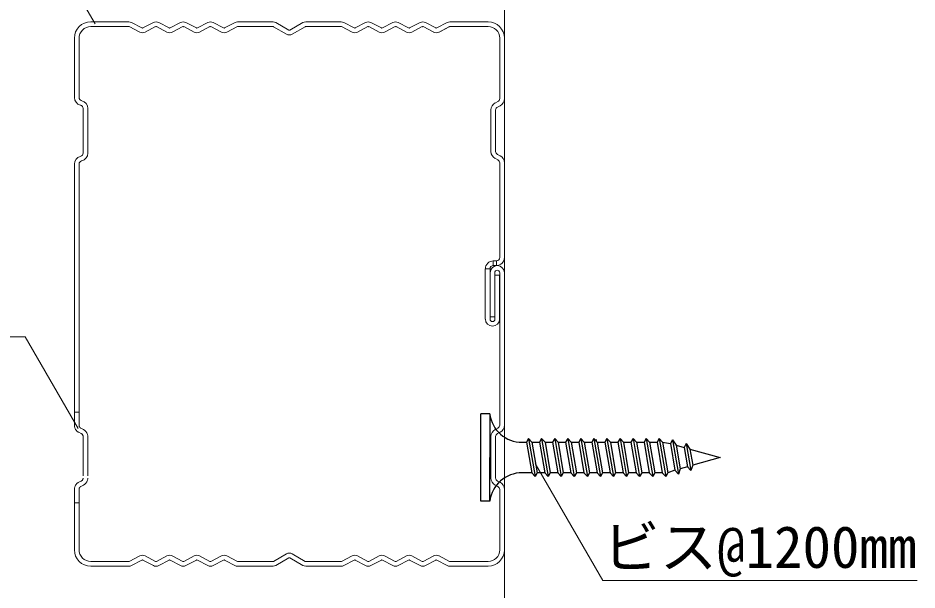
# Model space of a CAD drawing. Units: millimetres on the paper, with parts at other scales. Extents: x -195 to 195, y -135 to 132.
# Drawn here: x -44.4 to -16.87, y -54.2 to -36.69 of the extents above; entities that cross this region are included whole.
import ezdxf
from ezdxf.enums import TextEntityAlignment as Align

# ---------------------------------------------------------------- set-up
doc = ezdxf.new("R2010")
doc.units = ezdxf.units.MM
doc.linetypes.add('DASHED1', pattern=[1.8, 1.2, -0.6])
for name, color, linetype, lineweight in [('2-2_野縁受け', 3, 'Continuous', 18), ('2-6_文字', 7, 'Continuous', 18), ('2-9_躯体他', 4, 'Continuous', 9), ('2-C_ビス・アンカーボルト・強調図形', 2, 'Continuous', 25)]:
    doc.layers.add(name, color=color, linetype=linetype, lineweight=lineweight)
doc.styles.add('ＭＳ ゴシック', font='')
doc.styles.get('ＭＳ ゴシック').set_extended_font_data('MS Gothic')

msp = doc.modelspace()

# ---------------------------------------------------------------- linework, layer by layer
at = {"layer": '2-2_野縁受け'}
for p, q in [((-42.171, -36.806), (-41.171, -36.806)), ((-42.171, -36.806), (-41.004, -36.806)), ((-40.603, -36.993), (-40.923, -36.826)), ((-40.572, -36.993), (-40.252, -36.826)), ((-39.77, -36.993), (-40.089, -36.826)), ((-39.739, -36.993), (-39.419, -36.826)), ((-38.936, -36.993), (-39.256, -36.826)), ((-38.905, -36.993), (-38.586, -36.826)), ((-38.103, -36.993), (-38.423, -36.826)), ((-37.75, -36.825), (-38.072, -36.993)), ((-37.673, -36.806), (-36.588, -36.806)), ((-36.499, -36.83), (-36.104, -37.058)), ((-35.676, -36.83), (-36.071, -37.058)), ((-35.588, -36.806), (-34.504, -36.806)), ((-34.103, -36.993), (-34.423, -36.826)), ((-34.103, -36.993), (-34.423, -36.826)), ((-34.072, -36.993), (-33.752, -36.826)), ((-34.072, -36.993), (-33.752, -36.826)), ((-33.27, -36.993), (-33.589, -36.826)), ((-33.27, -36.993), (-33.589, -36.826)), ((-33.239, -36.993), (-32.919, -36.826)), ((-33.239, -36.993), (-32.919, -36.826)), ((-32.436, -36.993), (-32.756, -36.826)), ((-32.436, -36.993), (-32.756, -36.826)), ((-32.405, -36.993), (-32.086, -36.826)), ((-32.405, -36.993), (-32.086, -36.826)), ((-31.603, -36.993), (-31.923, -36.826)), ((-31.603, -36.993), (-31.923, -36.826)), ((-31.572, -36.993), (-31.252, -36.826)), ((-31.572, -36.993), (-31.252, -36.826)), ((-30.004, -36.806), (-31.171, -36.806)), ((-30.004, -36.806), (-31.171, -36.806)), ((-42.171, -36.95), (-41.004, -36.95)), ((-42.161, -36.95), (-41.171, -36.95)), ((-40.669, -37.12), (-40.989, -36.953)), ((-40.506, -37.12), (-40.186, -36.953)), ((-39.836, -37.12), (-40.155, -36.953)), ((-39.673, -37.12), (-39.353, -36.953)), ((-39.002, -37.12), (-39.322, -36.953)), ((-38.839, -37.12), (-38.52, -36.953)), ((-38.169, -37.12), (-38.489, -36.953)), ((-38.006, -37.12), (-37.679, -36.95)), ((-36.671, -36.95), (-37.679, -36.95)), ((-36.588, -36.95), (-37.671, -36.95)), ((-36.176, -37.183), (-36.571, -36.954)), ((-35.604, -36.954), (-35.999, -37.183)), ((-34.504, -36.95), (-35.596, -36.95)), ((-35.588, -36.95), (-34.504, -36.95)), ((-34.169, -37.12), (-34.489, -36.953)), ((-34.169, -37.12), (-34.489, -36.953)), ((-34.006, -37.12), (-33.686, -36.953)), ((-34.006, -37.12), (-33.686, -36.953)), ((-33.336, -37.12), (-33.655, -36.953)), ((-33.336, -37.12), (-33.655, -36.953)), ((-33.173, -37.12), (-32.853, -36.953)), ((-33.173, -37.12), (-32.853, -36.953)), ((-32.502, -37.12), (-32.822, -36.953)), ((-32.502, -37.12), (-32.822, -36.953)), ((-32.339, -37.12), (-32.02, -36.953)), ((-32.339, -37.12), (-32.02, -36.953)), ((-31.669, -37.12), (-31.989, -36.953)), ((-31.669, -37.12), (-31.989, -36.953)), ((-31.506, -37.12), (-31.179, -36.95)), ((-31.506, -37.12), (-31.186, -36.953)), ((-30.004, -36.95), (-31.179, -36.95)), ((-30.001, -36.95), (-31.171, -36.95)), ((-42.671, -37.301), (-42.671, -38.243)), ((-42.671, -39.12), (-42.671, -37.306)), ((-42.528, -39.12), (-42.528, -37.316)), ((-29.648, -38.235), (-29.648, -37.302)), ((-29.648, -39.157), (-29.648, -37.306)), ((-29.504, -39.157), (-29.504, -37.306)), ((-42.478, -39.358), (-42.49, -39.355)), ((-42.453, -39.216), (-42.441, -39.219)), ((-29.781, -39.287), (-29.702, -39.246)), ((-42.404, -40.825), (-42.404, -39.454)), ((-42.261, -40.825), (-42.261, -39.454)), ((-29.914, -40.776), (-29.914, -39.503)), ((-29.771, -40.776), (-29.771, -39.503)), ((-29.637, -39.374), (-29.716, -39.414)), ((-42.478, -40.921), (-42.49, -40.925)), ((-29.781, -40.993), (-29.702, -41.033)), ((-29.637, -40.905), (-29.716, -40.865)), ((-42.671, -48.757), (-42.671, -41.16)), ((-42.528, -48.757), (-42.528, -41.16)), ((-42.453, -41.063), (-42.441, -41.06)), ((-29.648, -41.122), (-29.648, -44.025)), ((-29.648, -44.025), (-29.648, -41.211)), ((-29.504, -41.122), (-29.504, -44.025)), ((-29.844, -44.125), (-29.748, -44.125)), ((-29.844, -44.269), (-29.844, -44.125)), ((-29.844, -44.125), (-29.748, -44.125)), ((-29.844, -44.269), (-29.748, -44.269)), ((-29.844, -44.269), (-29.748, -44.269)), ((-29.748, -44.269), (-29.748, -44.125)), ((-29.944, -44.369), (-30.088, -44.369)), ((-30.088, -44.369), (-30.088, -45.907)), ((-30.088, -44.369), (-30.088, -45.907)), ((-29.944, -44.369), (-29.944, -45.907)), ((-29.944, -44.369), (-29.944, -45.907)), ((-29.941, -44.487), (-29.941, -45.835)), ((-29.941, -44.487), (-29.941, -45.835)), ((-29.798, -44.487), (-29.798, -45.835)), ((-29.798, -44.487), (-29.798, -45.835)), ((-29.651, -44.559), (-29.794, -44.559)), ((-29.794, -44.559), (-29.794, -45.907)), ((-29.651, -44.559), (-29.794, -44.559)), ((-29.794, -44.559), (-29.794, -45.907)), ((-29.651, -44.559), (-29.651, -45.907)), ((-29.651, -44.559), (-29.651, -45.907)), ((-29.648, -49.157), (-29.648, -44.487)), ((-29.648, -49.068), (-29.648, -44.487)), ((-29.504, -49.157), (-29.504, -44.487)), ((-29.504, -49.076), (-29.504, -44.487)), ((-29.798, -45.835), (-29.941, -45.835)), ((-29.798, -45.835), (-29.941, -45.835)), ((-42.671, -48.757), (-42.528, -48.757)), ((-29.781, -49.287), (-29.702, -49.246)), ((-29.914, -50.776), (-29.914, -49.503)), ((-29.771, -49.503), (-29.771, -50.776)), ((-29.637, -49.374), (-29.716, -49.414)), ((-29.637, -50.905), (-29.716, -50.865)), ((-29.781, -50.993), (-29.702, -51.033)), ((-29.648, -51.122), (-29.648, -52.973)), ((-29.504, -51.122), (-29.504, -52.983)), ((-42.528, -51.535), (-42.528, -52.963)), ((-29.648, -52.973), (-29.648, -52.044)), ((-29.504, -52.973), (-29.504, -52.044)), ((-36.176, -53.097), (-36.571, -53.325)), ((-35.604, -53.325), (-35.999, -53.097)), ((-42.171, -53.33), (-41.004, -53.33)), ((-42.161, -53.33), (-41.171, -53.33)), ((-40.669, -53.16), (-40.989, -53.326)), ((-40.603, -53.287), (-40.923, -53.453)), ((-40.572, -53.287), (-40.252, -53.453)), ((-40.506, -53.16), (-40.186, -53.326)), ((-39.836, -53.16), (-40.155, -53.326)), ((-39.77, -53.287), (-40.089, -53.453)), ((-39.739, -53.287), (-39.419, -53.453)), ((-39.673, -53.16), (-39.353, -53.326)), ((-39.002, -53.16), (-39.322, -53.326)), ((-38.936, -53.287), (-39.256, -53.453)), ((-38.905, -53.287), (-38.586, -53.453)), ((-38.839, -53.16), (-38.52, -53.326)), ((-38.169, -53.16), (-38.489, -53.326)), ((-38.103, -53.287), (-38.423, -53.453)), ((-38.072, -53.287), (-37.714, -53.473)), ((-38.006, -53.16), (-37.679, -53.33)), ((-36.671, -53.33), (-37.679, -53.33)), ((-36.588, -53.33), (-37.671, -53.33)), ((-36.499, -53.449), (-36.104, -53.221)), ((-35.676, -53.449), (-36.071, -53.221)), ((-35.588, -53.33), (-34.504, -53.33)), ((-34.169, -53.16), (-34.489, -53.326)), ((-34.169, -53.16), (-34.489, -53.326)), ((-34.103, -53.287), (-34.423, -53.453)), ((-34.103, -53.287), (-34.423, -53.453)), ((-34.072, -53.287), (-33.752, -53.453)), ((-34.072, -53.287), (-33.752, -53.453)), ((-34.006, -53.16), (-33.686, -53.326)), ((-34.006, -53.16), (-33.686, -53.326)), ((-33.336, -53.16), (-33.655, -53.326)), ((-33.336, -53.16), (-33.655, -53.326)), ((-33.27, -53.287), (-33.589, -53.453)), ((-33.27, -53.287), (-33.589, -53.453)), ((-33.239, -53.287), (-32.919, -53.453)), ((-33.239, -53.287), (-32.919, -53.453)), ((-33.173, -53.16), (-32.853, -53.326)), ((-33.173, -53.16), (-32.853, -53.326)), ((-32.502, -53.16), (-32.822, -53.326)), ((-32.502, -53.16), (-32.822, -53.326)), ((-32.436, -53.287), (-32.756, -53.453)), ((-32.436, -53.287), (-32.756, -53.453)), ((-32.405, -53.287), (-32.086, -53.453)), ((-32.405, -53.287), (-32.086, -53.453)), ((-32.339, -53.16), (-32.02, -53.326)), ((-32.339, -53.16), (-32.02, -53.326)), ((-31.669, -53.16), (-31.989, -53.326)), ((-31.669, -53.16), (-31.989, -53.326)), ((-31.603, -53.287), (-31.923, -53.453)), ((-31.603, -53.287), (-31.923, -53.453)), ((-31.572, -53.287), (-31.252, -53.453)), ((-31.572, -53.287), (-31.252, -53.453)), ((-31.506, -53.16), (-31.186, -53.326)), ((-31.506, -53.16), (-31.186, -53.326)), ((-30.004, -53.33), (-31.171, -53.33)), ((-30.004, -53.33), (-31.171, -53.33)), ((-42.171, -53.473), (-41.171, -53.473)), ((-42.171, -53.473), (-41.004, -53.473)), ((-36.671, -53.473), (-37.714, -53.473)), ((-36.588, -53.473), (-37.671, -53.473)), ((-35.588, -53.473), (-34.504, -53.473)), ((-30.004, -53.473), (-31.171, -53.473)), ((-30.004, -53.473), (-31.171, -53.473))]:
    msp.add_line(p, q, dxfattribs=at)
at = {"layer": '2-2_野縁受け', "linetype": 'DASHED1'}
for p, q in [((-42.671, -49.157), (-42.671, -48.757)), ((-42.528, -48.757), (-42.528, -49.157)), ((-42.394, -49.287), (-42.473, -49.246)), ((-42.459, -49.414), (-42.538, -49.374)), ((-42.404, -49.503), (-42.404, -50.776)), ((-42.261, -49.503), (-42.261, -50.776)), ((-42.538, -50.905), (-42.459, -50.865)), ((-42.671, -51.122), (-42.671, -51.535)), ((-42.528, -51.122), (-42.528, -51.535)), ((-42.394, -50.993), (-42.473, -51.033))]:
    msp.add_line(p, q, dxfattribs=at)
at = {"layer": '2-2_野縁受け'}
msp.add_lwpolyline([(-42.528, -51.535), (-42.671, -51.535), (-42.671, -52.988)], dxfattribs=at)
for centre, radius, start, end in [((-42.171, -37.306), 0.5, 90, 180), ((-41.004, -36.983), 0.177, 62.5215, 90), ((-40.171, -36.983), 0.177, 62.5215, 117.4785), ((-39.338, -36.983), 0.177, 62.5215, 117.4785), ((-38.504, -36.983), 0.177, 62.5215, 117.4785), ((-37.673, -36.973), 0.167, 90, 117.4785), ((-36.588, -36.983), 0.177, 59.9479, 90), ((-35.588, -36.983), 0.177, 90, 120.052), ((-34.504, -36.983), 0.177, 62.5215, 90), ((-34.504, -36.983), 0.177, 62.5215, 90), ((-33.671, -36.983), 0.177, 62.5215, 117.4785), ((-33.671, -36.983), 0.177, 62.5215, 117.4785), ((-32.838, -36.983), 0.177, 62.5215, 117.4785), ((-32.838, -36.983), 0.177, 62.5215, 117.4785), ((-32.004, -36.983), 0.177, 62.5215, 117.4785), ((-32.004, -36.983), 0.177, 62.5215, 117.4785), ((-31.171, -36.983), 0.177, 90, 117.4785), ((-31.171, -36.983), 0.177, 90, 117.4785), ((-30.004, -37.306), 0.5, 0, 90), ((-42.161, -37.316), 0.367, 90, 180), ((-41.004, -36.983), 0.0333, 62.5215, 90), ((-40.588, -36.963), 0.177, 242.5215, 297.4785), ((-40.588, -36.963), 0.0333, 242.5215, 297.4785), ((-40.171, -36.983), 0.0333, 62.5215, 117.4785), ((-39.754, -36.963), 0.177, 242.5215, 297.4785), ((-39.754, -36.963), 0.0333, 242.5215, 297.4785), ((-39.338, -36.983), 0.0333, 62.5215, 117.4785), ((-38.921, -36.963), 0.177, 242.5215, 297.4785), ((-38.921, -36.963), 0.0333, 242.5215, 297.4785), ((-38.504, -36.983), 0.0333, 62.5215, 117.4785), ((-38.088, -36.963), 0.177, 242.5215, 297.4785), ((-38.088, -36.963), 0.0333, 242.5215, 297.4785), ((-36.588, -36.983), 0.0333, 59.9479, 90), ((-36.088, -37.03), 0.0333, 239.9479, 300.0521), ((-35.588, -36.983), 0.0333, 90, 120.0521), ((-34.504, -36.983), 0.0333, 62.5215, 90), ((-34.504, -36.983), 0.0333, 62.5215, 90), ((-34.088, -36.963), 0.177, 242.5215, 297.4785), ((-34.088, -36.963), 0.177, 242.5215, 297.4785), ((-34.088, -36.963), 0.0333, 242.5215, 297.4785), ((-34.088, -36.963), 0.0333, 242.5215, 297.4785), ((-33.671, -36.983), 0.0333, 62.5215, 117.4785), ((-33.671, -36.983), 0.0333, 62.5215, 117.4785), ((-33.254, -36.963), 0.177, 242.5215, 297.4785), ((-33.254, -36.963), 0.177, 242.5215, 297.4785), ((-33.254, -36.963), 0.0333, 242.5215, 297.4785), ((-33.254, -36.963), 0.0333, 242.5215, 297.4785), ((-32.838, -36.983), 0.0333, 62.5215, 117.4785), ((-32.838, -36.983), 0.0333, 62.5215, 117.4785), ((-32.421, -36.963), 0.177, 242.5215, 297.4785), ((-32.421, -36.963), 0.177, 242.5215, 297.4785), ((-32.421, -36.963), 0.0333, 242.5215, 297.4785), ((-32.421, -36.963), 0.0333, 242.5215, 297.4785), ((-32.004, -36.983), 0.0333, 62.5215, 117.4785), ((-32.004, -36.983), 0.0333, 62.5215, 117.4785), ((-31.588, -36.963), 0.177, 242.5215, 297.4785), ((-31.588, -36.963), 0.177, 242.5215, 297.4785), ((-31.588, -36.963), 0.0333, 242.5215, 297.4785), ((-31.588, -36.963), 0.0333, 242.5215, 297.4785), ((-31.171, -36.983), 0.0333, 90, 117.4785), ((-31.171, -36.983), 0.0333, 90, 117.4785), ((-30.004, -37.306), 0.357, 0, 90), ((-36.088, -37.03), 0.177, 239.9479, 300.0521), ((-42.428, -39.12), 0.243, 180, 255), ((-42.428, -39.12), 0.1, 180, 255), ((-42.504, -39.454), 0.1, 0, 75), ((-42.504, -39.454), 0.243, 0, 75), ((-29.671, -39.503), 0.243, 117, 180), ((-29.748, -39.157), 0.1, 297, 0), ((-29.748, -39.157), 0.243, 297, 0), ((-29.671, -39.503), 0.1, 117, 180), ((-42.428, -41.16), 0.243, 105, 180), ((-42.504, -40.825), 0.1, 285, 0), ((-42.504, -40.825), 0.243, 285, 0), ((-29.671, -40.776), 0.243, 180, 243), ((-29.671, -40.776), 0.1, 180, 243), ((-29.748, -41.122), 0.243, 0, 63), ((-42.428, -41.16), 0.1, 105, 180), ((-29.748, -41.122), 0.1, 0, 63), ((-29.748, -44.025), 0.1, 270, 360), ((-29.748, -44.025), 0.243, 270, 360), ((-29.748, -44.025), 0.1, 270, 360), ((-29.748, -44.025), 0.243, 270, 360), ((-29.844, -44.369), 0.243, 90, 180), ((-29.844, -44.369), 0.243, 90, 180), ((-29.844, -44.369), 0.1, 90, 180), ((-29.844, -44.369), 0.1, 90, 180), ((-29.723, -44.487), 0.218, 0, 180), ((-29.723, -44.487), 0.218, 0, 180), ((-29.723, -44.487), 0.075, 0, 180), ((-29.723, -44.487), 0.075, 0, 180), ((-29.869, -45.907), 0.218, 180, 0), ((-29.869, -45.907), 0.218, 180, 0), ((-29.869, -45.907), 0.075, 180, 0), ((-29.869, -45.907), 0.075, 180, 0), ((-29.748, -49.157), 0.1, 297, 0), ((-29.748, -49.157), 0.243, 297, 0), ((-29.671, -49.503), 0.243, 117, 180), ((-29.671, -49.503), 0.1, 117, 180), ((-29.671, -50.776), 0.243, 180, 243), ((-29.671, -50.776), 0.1, 180, 243), ((-29.748, -51.122), 0.243, 0, 63), ((-29.748, -51.122), 0.1, 0, 63), ((-42.171, -52.973), 0.5, 180, 270), ((-42.161, -52.963), 0.367, 180, 270), ((-36.088, -53.25), 0.177, 59.9479, 120.052), ((-30.004, -52.973), 0.5, 270, 0), ((-30.004, -52.973), 0.357, 270, 0), ((-30.004, -52.973), 0.357, 270, 0), ((-41.171, -53.296), 0.0333, 270, 297.4785), ((-41.004, -53.296), 0.0333, 270, 297.4785), ((-40.588, -53.316), 0.177, 62.5215, 117.4785), ((-40.588, -53.316), 0.0333, 62.5215, 117.4785), ((-40.171, -53.296), 0.0333, 242.5215, 297.4785), ((-39.754, -53.316), 0.177, 62.5215, 117.4785), ((-39.754, -53.316), 0.0333, 62.5215, 117.4785), ((-39.338, -53.296), 0.0333, 242.5215, 297.4785), ((-38.921, -53.316), 0.177, 62.5215, 117.4785), ((-38.921, -53.316), 0.0333, 62.5215, 117.4785), ((-38.504, -53.296), 0.0333, 242.5215, 297.4785), ((-38.088, -53.316), 0.177, 62.5215, 117.4785), ((-38.088, -53.316), 0.0333, 62.5215, 117.4785), ((-36.588, -53.296), 0.0333, 270, 300.0521), ((-36.088, -53.25), 0.0333, 59.9479, 120.052), ((-35.588, -53.296), 0.0333, 239.948, 270), ((-34.504, -53.296), 0.0333, 270, 297.4785), ((-34.504, -53.296), 0.0333, 270, 297.4785), ((-34.504, -53.296), 0.0333, 270, 297.4785), ((-34.504, -53.296), 0.0333, 270, 297.4785), ((-34.088, -53.316), 0.177, 62.5215, 117.4785), ((-34.088, -53.316), 0.177, 62.5215, 117.4785), ((-34.088, -53.316), 0.0333, 62.5215, 117.4785), ((-34.088, -53.316), 0.0333, 62.5215, 117.4785), ((-33.671, -53.296), 0.0333, 242.5215, 297.4785), ((-33.671, -53.296), 0.0333, 242.5215, 297.4785), ((-33.254, -53.316), 0.177, 62.5215, 117.4785), ((-33.254, -53.316), 0.177, 62.5215, 117.4785), ((-33.254, -53.316), 0.0333, 62.5215, 117.4785), ((-33.254, -53.316), 0.0333, 62.5215, 117.4785), ((-32.838, -53.296), 0.0333, 242.5215, 297.4785), ((-32.838, -53.296), 0.0333, 242.5215, 297.4785), ((-32.421, -53.316), 0.177, 62.5215, 117.4785), ((-32.421, -53.316), 0.177, 62.5215, 117.4785), ((-32.421, -53.316), 0.0333, 62.5215, 117.4785), ((-32.421, -53.316), 0.0333, 62.5215, 117.4785), ((-32.004, -53.296), 0.0333, 242.5215, 297.4785), ((-32.004, -53.296), 0.0333, 242.5215, 297.4785), ((-31.588, -53.316), 0.177, 62.5215, 117.4785), ((-31.588, -53.316), 0.177, 62.5215, 117.4785), ((-31.588, -53.316), 0.0333, 62.5215, 117.4785), ((-31.588, -53.316), 0.0333, 62.5215, 117.4785), ((-31.171, -53.296), 0.0333, 242.5215, 270), ((-31.171, -53.296), 0.0333, 242.5215, 270), ((-41.004, -53.296), 0.177, 270, 297.4785), ((-40.171, -53.296), 0.177, 242.5215, 297.4785), ((-39.338, -53.296), 0.177, 242.5215, 297.4785), ((-38.504, -53.296), 0.177, 242.5215, 297.4785), ((-36.588, -53.296), 0.177, 270, 300.0521), ((-35.588, -53.296), 0.177, 239.9479, 270), ((-34.504, -53.296), 0.177, 270, 297.4785), ((-34.504, -53.296), 0.177, 270, 297.4785), ((-33.671, -53.296), 0.177, 242.5215, 297.4785), ((-33.671, -53.296), 0.177, 242.5215, 297.4785), ((-32.838, -53.296), 0.177, 242.5215, 297.4785), ((-32.838, -53.296), 0.177, 242.5215, 297.4785), ((-32.004, -53.296), 0.177, 242.5215, 297.4785), ((-32.004, -53.296), 0.177, 242.5215, 297.4785), ((-31.171, -53.296), 0.177, 242.5215, 270), ((-31.171, -53.296), 0.177, 242.5215, 270)]:
    msp.add_arc(centre, radius, start, end, dxfattribs=at)
at = {"layer": '2-2_野縁受け', "linetype": 'DASHED1'}
for centre, radius, start, end in [((-42.428, -49.157), 0.243, 180, 243), ((-42.428, -49.157), 0.1, 180, 243), ((-42.504, -49.503), 0.1, 0, 63), ((-42.504, -49.503), 0.243, 0, 63), ((-42.428, -51.122), 0.243, 117, 180), ((-42.504, -50.776), 0.1, 297, 0), ((-42.504, -50.776), 0.243, 297, 0), ((-42.428, -51.122), 0.1, 117, 180)]:
    msp.add_arc(centre, radius, start, end, dxfattribs=at)
at = {"layer": '2-6_文字'}
for p, q in [((-44.207, -33.108), (-42.039, -36.864)), ((-26.494, -53.91), (-28.559, -50.333)), ((-26.494, -53.91), (-16.869, -53.91))]:
    msp.add_line(p, q, dxfattribs=at)
msp.add_lwpolyline([(-49.423, -46.447), (-44.173, -46.447), (-42.55, -49.258)], dxfattribs=at)
at = {"layer": '2-9_躯体他'}
msp.add_line((-29.504, -32.64), (-29.504, -57.64), dxfattribs=at)
at = {"layer": '2-C_ビス・アンカーボルト・強調図形'}
for p, q in [((-29.954, -48.813), (-30.23, -48.813)), ((-30.23, -51.48), (-30.23, -48.813)), ((-29.954, -48.813), (-29.954, -50.146)), ((-28.963, -49.68), (-28.828, -49.68)), ((-28.763, -49.563), (-28.828, -49.68)), ((-28.828, -49.68), (-28.668, -50.613)), ((-28.763, -49.563), (-28.659, -49.68)), ((-28.763, -49.563), (-28.563, -50.73)), ((-28.659, -49.68), (-28.499, -50.613)), ((-28.659, -49.68), (-28.428, -49.68)), ((-28.363, -49.563), (-28.428, -49.68)), ((-28.428, -49.68), (-28.268, -50.613)), ((-28.363, -49.563), (-28.259, -49.68)), ((-28.363, -49.563), (-28.163, -50.73)), ((-28.259, -49.68), (-28.099, -50.613)), ((-28.259, -49.68), (-28.028, -49.68)), ((-27.963, -49.563), (-28.028, -49.68)), ((-28.028, -49.68), (-27.868, -50.613)), ((-27.963, -49.563), (-27.859, -49.68)), ((-27.963, -49.563), (-27.763, -50.73)), ((-27.859, -49.68), (-27.699, -50.613)), ((-27.859, -49.68), (-27.628, -49.68)), ((-27.563, -49.563), (-27.628, -49.68)), ((-27.628, -49.68), (-27.468, -50.613)), ((-27.563, -49.563), (-27.459, -49.68)), ((-27.563, -49.563), (-27.363, -50.73)), ((-27.459, -49.68), (-27.299, -50.613)), ((-27.459, -49.68), (-27.228, -49.68)), ((-27.163, -49.563), (-27.228, -49.68)), ((-27.228, -49.68), (-27.068, -50.613)), ((-27.163, -49.563), (-27.059, -49.68)), ((-27.163, -49.563), (-26.963, -50.73)), ((-27.059, -49.68), (-26.899, -50.613)), ((-27.059, -49.68), (-26.828, -49.68)), ((-26.763, -49.563), (-26.828, -49.68)), ((-26.828, -49.68), (-26.668, -50.613)), ((-26.763, -49.563), (-26.659, -49.68)), ((-26.763, -49.563), (-26.563, -50.73)), ((-26.659, -49.68), (-26.499, -50.613)), ((-26.659, -49.68), (-26.428, -49.68)), ((-26.363, -49.563), (-26.428, -49.68)), ((-26.428, -49.68), (-26.268, -50.613)), ((-26.363, -49.563), (-26.259, -49.68)), ((-26.363, -49.563), (-26.163, -50.73)), ((-26.259, -49.68), (-26.099, -50.613)), ((-26.259, -49.68), (-26.028, -49.68)), ((-25.963, -49.563), (-26.028, -49.68)), ((-26.028, -49.68), (-25.868, -50.613)), ((-25.963, -49.563), (-25.859, -49.68)), ((-25.963, -49.563), (-25.763, -50.73)), ((-25.859, -49.68), (-25.699, -50.613)), ((-25.859, -49.68), (-25.628, -49.68)), ((-25.563, -49.563), (-25.628, -49.68)), ((-25.628, -49.68), (-25.468, -50.613)), ((-25.563, -49.563), (-25.459, -49.68)), ((-25.563, -49.563), (-25.363, -50.73)), ((-25.459, -49.68), (-25.299, -50.613)), ((-25.459, -49.68), (-25.228, -49.68)), ((-25.163, -49.563), (-25.228, -49.68)), ((-25.228, -49.68), (-25.068, -50.613)), ((-25.163, -49.563), (-24.963, -50.73)), ((-25.163, -49.563), (-25.059, -49.68)), ((-25.059, -49.68), (-24.899, -50.613)), ((-25.059, -49.68), (-24.828, -49.68)), ((-24.763, -49.563), (-24.828, -49.68)), ((-24.828, -49.68), (-24.668, -50.613)), ((-24.763, -49.563), (-24.659, -49.68)), ((-24.763, -49.563), (-24.563, -50.73)), ((-24.659, -49.68), (-24.499, -50.613)), ((-24.659, -49.68), (-24.421, -49.719)), ((-24.356, -49.603), (-24.421, -49.719)), ((-24.421, -49.719), (-24.281, -50.534)), ((-24.356, -49.603), (-24.243, -49.769)), ((-24.356, -49.603), (-24.177, -50.651)), ((-24.243, -49.769), (-24.12, -50.489)), ((-24.243, -49.769), (-24.001, -49.837)), ((-23.936, -49.72), (-24.001, -49.837)), ((-23.936, -49.72), (-23.795, -50.544)), ((-24.001, -49.837), (-23.9, -50.427)), ((-29.954, -51.48), (-29.954, -50.146)), ((-28.668, -50.613), (-28.963, -50.613)), ((-28.668, -50.613), (-28.563, -50.73)), ((-28.499, -50.613), (-28.563, -50.73)), ((-28.268, -50.613), (-28.499, -50.613)), ((-28.268, -50.613), (-28.163, -50.73)), ((-28.099, -50.613), (-28.163, -50.73)), ((-27.868, -50.613), (-28.099, -50.613)), ((-27.868, -50.613), (-27.763, -50.73)), ((-27.699, -50.613), (-27.763, -50.73)), ((-27.468, -50.613), (-27.699, -50.613)), ((-27.468, -50.613), (-27.363, -50.73)), ((-27.299, -50.613), (-27.363, -50.73)), ((-27.068, -50.613), (-27.299, -50.613)), ((-27.068, -50.613), (-26.963, -50.73)), ((-26.899, -50.613), (-26.963, -50.73)), ((-26.668, -50.613), (-26.899, -50.613)), ((-26.668, -50.613), (-26.563, -50.73)), ((-26.499, -50.613), (-26.563, -50.73)), ((-26.268, -50.613), (-26.499, -50.613)), ((-26.268, -50.613), (-26.163, -50.73)), ((-26.099, -50.613), (-26.163, -50.73)), ((-25.868, -50.613), (-26.099, -50.613)), ((-25.868, -50.613), (-25.763, -50.73)), ((-25.699, -50.613), (-25.763, -50.73)), ((-25.468, -50.613), (-25.699, -50.613)), ((-25.468, -50.613), (-25.363, -50.73)), ((-25.299, -50.613), (-25.363, -50.73)), ((-25.068, -50.613), (-25.299, -50.613)), ((-25.068, -50.613), (-24.963, -50.73)), ((-24.899, -50.613), (-24.963, -50.73)), ((-24.668, -50.613), (-24.899, -50.613)), ((-24.668, -50.613), (-24.563, -50.73)), ((-24.499, -50.613), (-24.563, -50.73)), ((-24.281, -50.534), (-24.499, -50.613)), ((-24.281, -50.534), (-24.177, -50.651)), ((-24.12, -50.489), (-24.177, -50.651)), ((-23.9, -50.427), (-24.12, -50.489)), ((-23.9, -50.427), (-23.795, -50.544)), ((-23.738, -50.382), (-23.795, -50.544)), ((-29.954, -51.48), (-30.23, -51.48))]:
    msp.add_line(p, q, dxfattribs=at)
for points in [[(-23.936, -49.72), (-23.823, -49.887), (-23.738, -50.382)], [(-23.823, -49.887), (-22.896, -50.146), (-23.738, -50.382)]]:
    msp.add_lwpolyline(points, dxfattribs=at)
for centre, radius, start, end in [((-28.963, -48.68), 1, 187.6623, 270), ((-26.851, -49.591), 0.167, 342.0652, 0), ((-28.963, -51.613), 1, 90, 172.3377)]:
    msp.add_arc(centre, radius, start, end, dxfattribs=at)

# ---------------------------------------------------------------- texts
at = {"layer": '2-6_文字', "style": 'ＭＳ ゴシック'}
msp.add_text('ビス@1200mm', height=1.283, dxfattribs=at).set_placement((-26.494, -53.91), align=Align.BOTTOM_LEFT)

doc.saveas('drawing.dxf')
